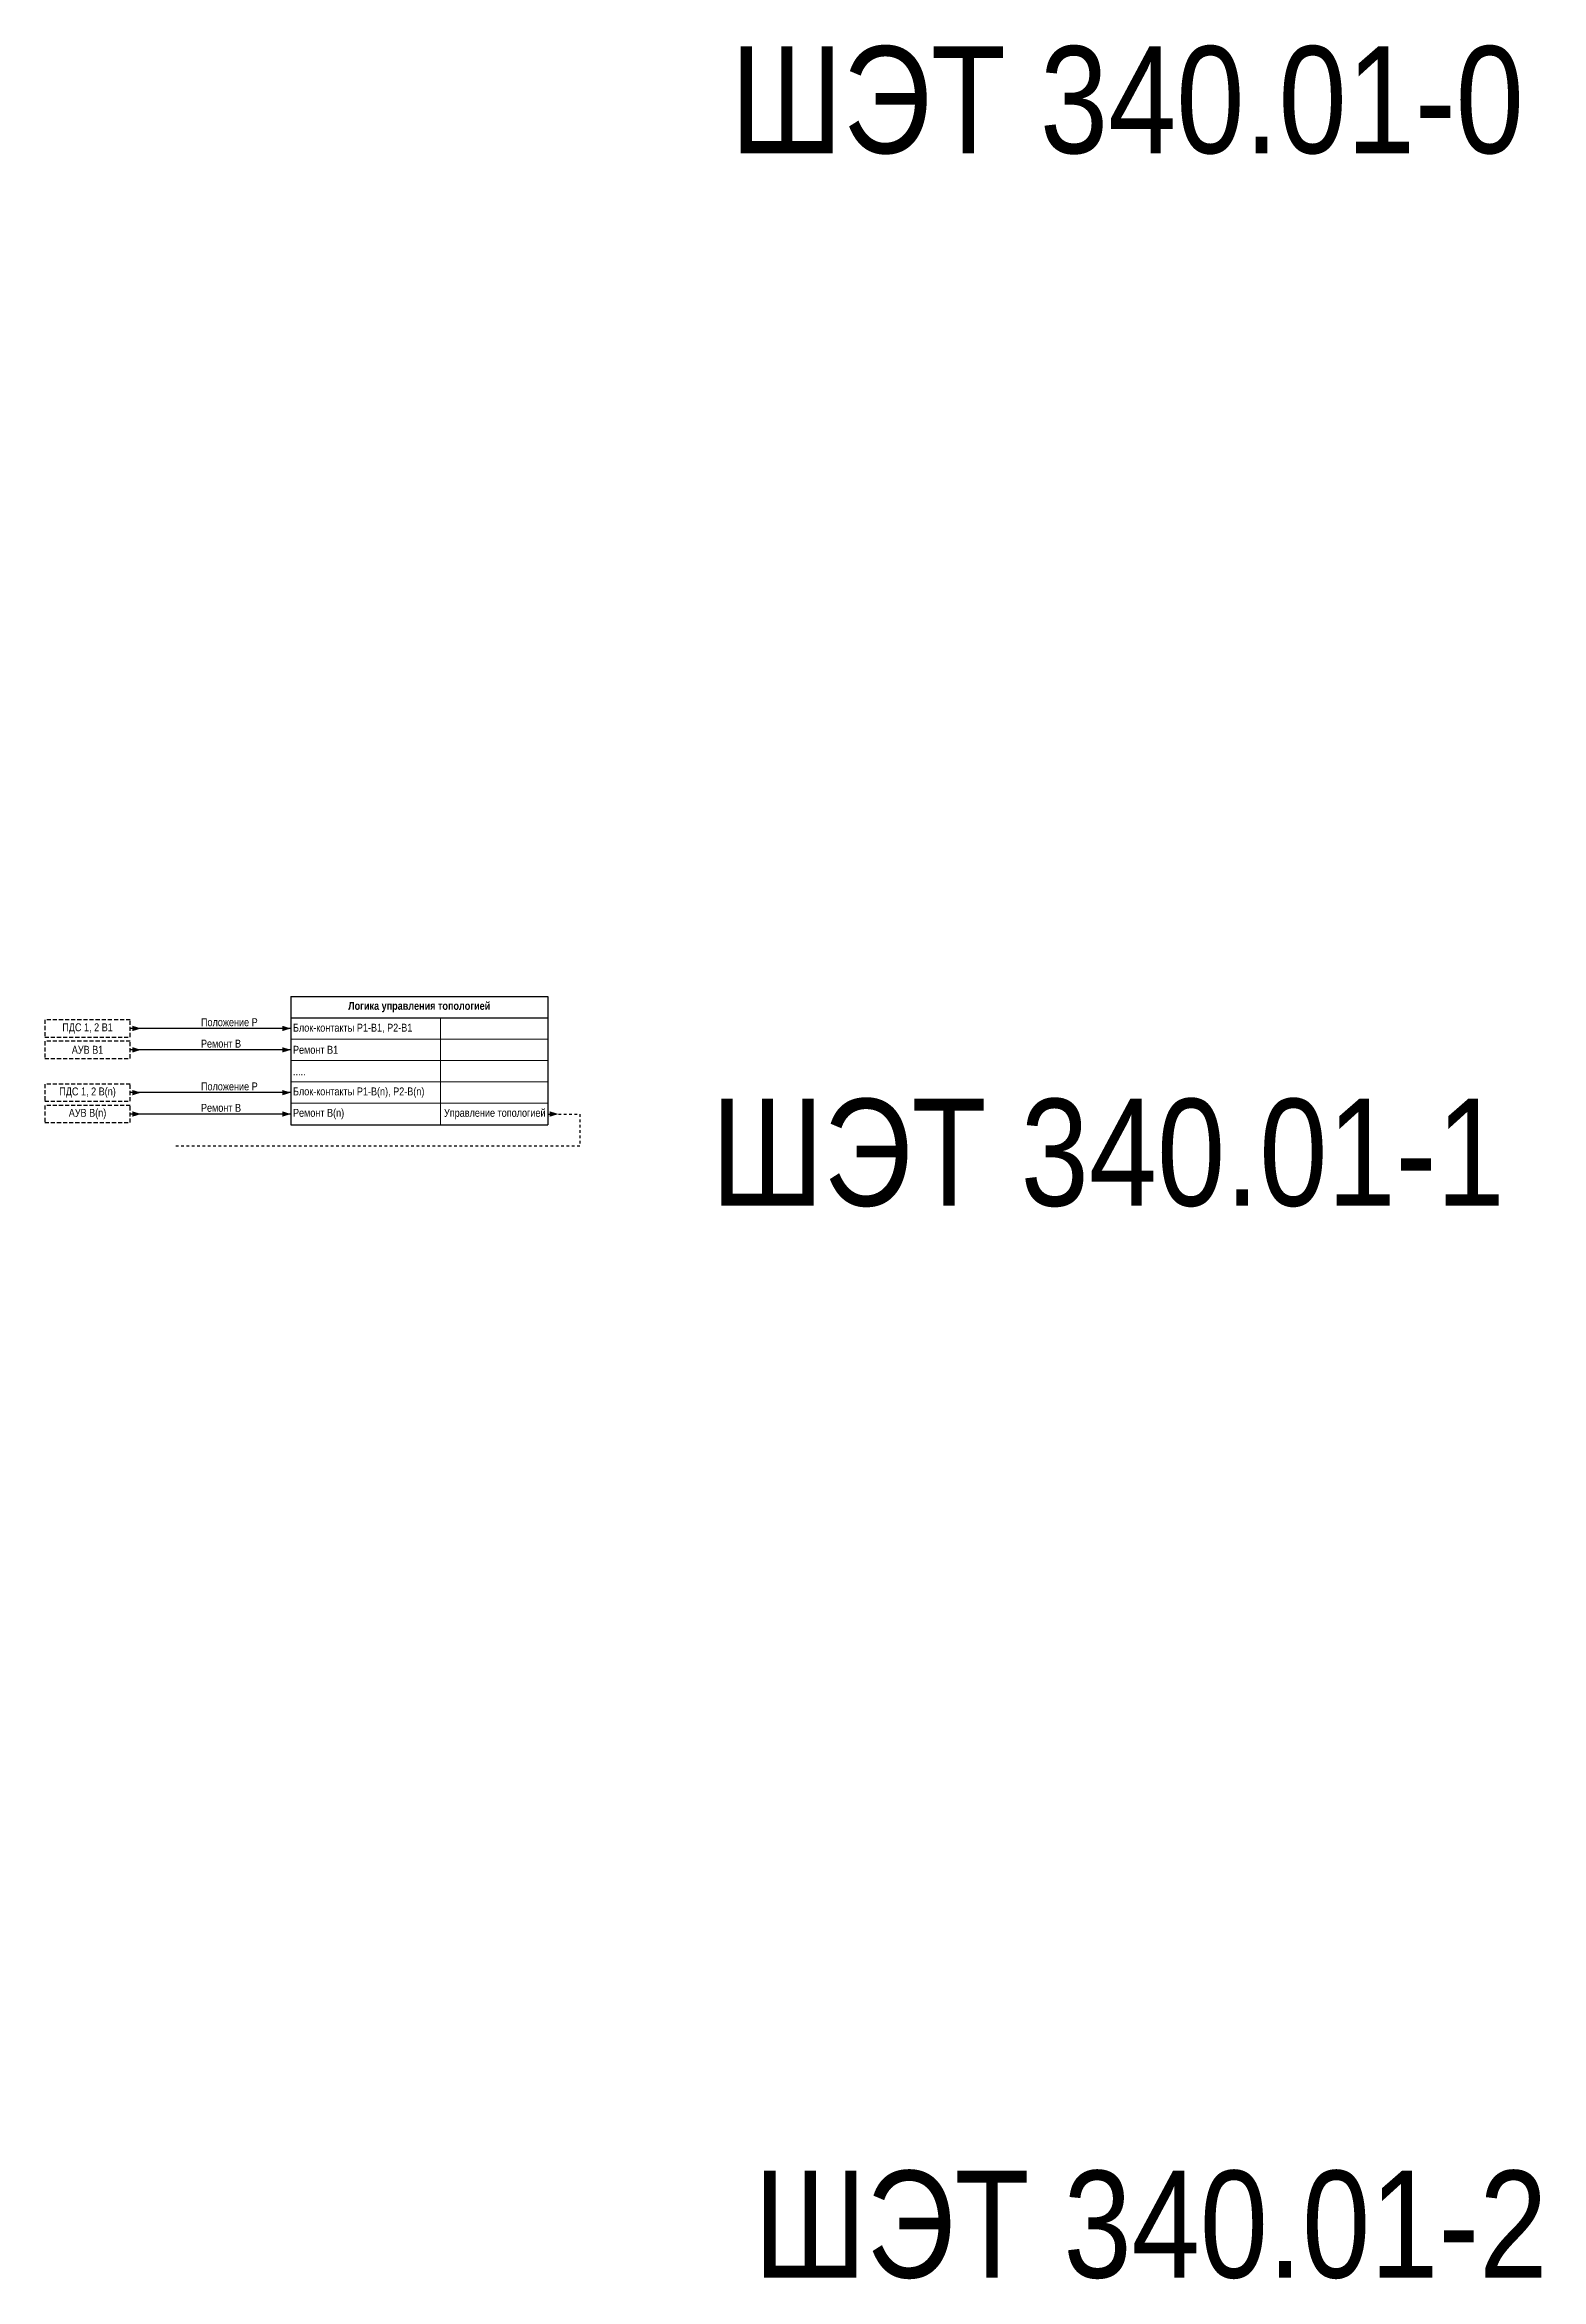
# Model space of a CAD drawing. Header units: millimetres. Extents: x -2550 to 7325, y -3772 to 3128.
# Drawn here: x -801 to -102, y -3580 to -2535 of the extents above; entities that cross this region are included whole.
import ezdxf

# ---------------------------------------------------------------- set-up
doc = ezdxf.new("R2010")
doc.units = ezdxf.units.MM
doc.linetypes.add('JIS_02_1.2', pattern=[2.5, 1.25, -1.25])
doc.linetypes.add('штриховая2', pattern=[9.525, 6.35, -3.175])
doc.layers.add('Основная', color=7, linetype='Continuous', lineweight=30)
doc.layers.add('Цепи внешние', color=84, linetype='Continuous', lineweight=30)
doc.styles.add('Narrow', font='ARIALN.TTF')
doc.styles.add('Табл дан', font='ARIALN.TTF')
doc.styles.add('Табл загол', font='ARIALNB.TTF')

# ---------------------------------------------------------------- blocks, each defined once
blk = doc.blocks.new('*T61')
at = {"layer": 'Основная', "color": 0, "linetype": 'ByBlock', "lineweight": -2, "transparency": 16777216}
for p, q in [((0, 0), (120, 0)), ((0, 0), (0, -10)), ((120, 0), (120, -10))]:
    blk.add_line(p, q, dxfattribs=at)
at = {"layer": 'Основная', "color": 0, "linetype": 'ByBlock', "lineweight": 30, "transparency": 16777216}
for p, q in [((0, -10), (120, -10)), ((0, -10), (0, -60)), ((120, -10), (120, -60)), ((0, -60), (120, -60))]:
    blk.add_line(p, q, dxfattribs=at)
at = {"layer": 'Основная', "color": 0, "linetype": 'ByBlock', "lineweight": 18, "transparency": 16777216}
for p, q in [((70, -10), (70, -60)), ((0, -20), (120, -20)), ((0, -30), (120, -30)), ((0, -40), (120, -40)), ((0, -50), (120, -50))]:
    blk.add_line(p, q, dxfattribs=at)
at = {"layer": 'Основная', "color": 0, "transparency": 16777216, "char_height": 3.7}
for s, insert, width, attachment_point, style in [('Логика управления топологией', (60, -5), 117, 5, 'Табл загол'), ('Блок-контакты Р1-В1, Р2-В1', (1, -15), 68, 4, 'Табл дан'), ('Ремонт В1', (1, -25), 68, 4, 'Табл дан'), ('.....', (1, -35), 68, 4, 'Табл дан'), ('Блок-контакты Р1-{\\C256;В(n)}, Р2-{\\C256;В(n)}', (1, -45), 68, 4, 'Табл дан'), ('Ремонт {\\C256;В(n)}', (1, -55), 68, 4, 'Табл дан'), ('Управление топологией', (119, -55), 48, 6, 'Табл дан')]:
    blk.add_mtext(s, dxfattribs=dict(at, insert=insert, width=width, attachment_point=attachment_point, style=style))

msp = doc.modelspace()

# ---------------------------------------------------------------- linework, layer by layer
at = {"layer": 'Основная', "ltscale": 0.3}
msp.add_lwpolyline([(-561, -3035, 0, 2.5, 0), (-565, -3035, 0, 0, 0)], format="xyseb", dxfattribs=at)
at = {"layer": 'Основная', "linetype": 'JIS_02_1.2'}
for points in [[(-566, -3035), (-551, -3035)], [(-551, -3035), (-551, -3050)], [(-551, -3050), (-741, -3050)]]:
    msp.add_lwpolyline(points, dxfattribs=at)
at = {"layer": 'Цепи внешние', "linetype": 'штриховая2', "ltscale": 0.3}
for points in [[(-761, -2991), (-801, -2991), (-801, -2999), (-761, -2999)], [(-761, -3001), (-801, -3001), (-801, -3009), (-761, -3009)], [(-761, -3021), (-801, -3021), (-801, -3029), (-761, -3029)], [(-761, -3031), (-801, -3031), (-801, -3039), (-761, -3039)]]:
    msp.add_lwpolyline(points, close=True, dxfattribs=at)
at = {"layer": 'Цепи внешние', "ltscale": 0.3}
for points in [[(-756, -2995, 0, 2.5, 0), (-760, -2995, 0, 0, 0)], [(-686, -2995, 0, 2.5, 0), (-690, -2995, 0, 0, 0)], [(-756, -3005, 0, 2.5, 0), (-760, -3005, 0, 0, 0)], [(-686, -3005, 0, 2.5, 0), (-690, -3005, 0, 0, 0)], [(-756, -3025, 0, 2.5, 0), (-760, -3025, 0, 0, 0)], [(-686, -3025, 0, 2.5, 0), (-690, -3025, 0, 0, 0)], [(-756, -3035, 0, 2.5, 0), (-760, -3035, 0, 0, 0)], [(-686, -3035, 0, 2.5, 0), (-690, -3035, 0, 0, 0)]]:
    msp.add_lwpolyline(points, format="xyseb", dxfattribs=at)
for points in [[(-686, -2995), (-761, -2995)], [(-686, -3005), (-761, -3005)], [(-686, -3025), (-761, -3025)], [(-686, -3035), (-761, -3035)]]:
    msp.add_lwpolyline(points, dxfattribs=at)

# ---------------------------------------------------------------- block references
msp.add_blockref('*T61', (-686, -2980))

# ---------------------------------------------------------------- texts
at = {"layer": 'Основная', "color": 2, "style": 'Narrow'}
for s, p in [('ШЭТ 340.01-0', (-480.6, -2585.9)), ('ШЭТ 340.01-1', (-489.6, -3077.9)), ('ШЭТ 340.01-2', (-469.6, -3578.9))]:
    msp.add_text(s, height=50, dxfattribs=at).set_placement(p)
at = {"layer": 'Основная', "char_height": 3.7, "style": 'Narrow'}
for s, insert, width, attachment_point in [('ПДС 1, 2 В1', (-781, -2995), 40, 5), ('Положение Р', (-728, -2994), 77, 7), ('АУВ В1', (-781, -3005), 40, 5), ('Ремонт В', (-728, -3004), 77, 7), ('ПДС 1, 2 В(n)', (-781, -3025), 40, 5), ('Положение Р', (-728, -3024), 77, 7), ('АУВ В(n)', (-781, -3035), 40, 5), ('Ремонт В', (-728, -3034), 77, 7)]:
    msp.add_mtext(s, dxfattribs=dict(at, insert=insert, width=width, attachment_point=attachment_point))

doc.saveas('drawing.dxf')
